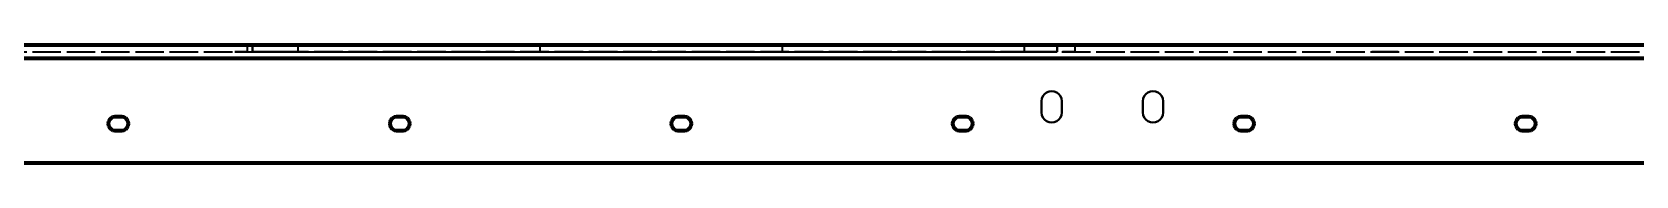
# Model space of a CAD drawing. Header units: millimetres. Extents: x 0 to 420, y 0 to 297.
# Drawn here: x 92.4 to 163.7, y 203.2 to 208.4 of the extents above; entities that cross this region are included whole.
import ezdxf

# ---------------------------------------------------------------- set-up
doc = ezdxf.new("R2010")
doc.units = ezdxf.units.MM
doc.linetypes.add('DASHED', pattern=[1.524, 1.27, -0.254])

msp = doc.modelspace()

# ---------------------------------------------------------------- linework, layer by layer
at = {"color": 1, "lineweight": 70}
for p, q in [((240, 208.45), (65, 208.45)), ((240, 207.85), (65, 207.85)), ((95.924, 205.193), (95.857, 205.126)), ((96.007, 205.235), (95.924, 205.193)), ((96.1, 205.25), (96.007, 205.235)), ((96.4, 205.25), (96.1, 205.25)), ((96.493, 205.235), (96.4, 205.25)), ((96.576, 205.193), (96.493, 205.235)), ((96.643, 205.126), (96.576, 205.193)), ((108.424, 205.193), (108.357, 205.126)), ((108.507, 205.235), (108.424, 205.193)), ((108.6, 205.25), (108.507, 205.235)), ((108.9, 205.25), (108.6, 205.25)), ((108.993, 205.235), (108.9, 205.25)), ((109.076, 205.193), (108.993, 205.235)), ((109.143, 205.126), (109.076, 205.193)), ((120.924, 205.193), (120.857, 205.126)), ((121.007, 205.235), (120.924, 205.193)), ((121.1, 205.25), (121.007, 205.235)), ((121.4, 205.25), (121.1, 205.25)), ((121.493, 205.235), (121.4, 205.25)), ((121.576, 205.193), (121.493, 205.235)), ((121.643, 205.126), (121.576, 205.193)), ((133.424, 205.193), (133.357, 205.126)), ((133.507, 205.235), (133.424, 205.193)), ((133.6, 205.25), (133.507, 205.235)), ((133.9, 205.25), (133.6, 205.25)), ((133.993, 205.235), (133.9, 205.25)), ((134.076, 205.193), (133.993, 205.235)), ((134.143, 205.126), (134.076, 205.193)), ((145.924, 205.193), (145.857, 205.126)), ((146.007, 205.235), (145.924, 205.193)), ((146.1, 205.25), (146.007, 205.235)), ((146.4, 205.25), (146.1, 205.25)), ((146.493, 205.235), (146.4, 205.25)), ((146.576, 205.193), (146.493, 205.235)), ((146.643, 205.126), (146.576, 205.193)), ((158.424, 205.193), (158.357, 205.126)), ((158.507, 205.235), (158.424, 205.193)), ((158.6, 205.25), (158.507, 205.235)), ((158.9, 205.25), (158.6, 205.25)), ((158.993, 205.235), (158.9, 205.25)), ((159.076, 205.193), (158.993, 205.235)), ((159.143, 205.126), (159.076, 205.193)), ((95.815, 205.043), (95.8, 204.95)), ((95.8, 204.95), (95.815, 204.857)), ((95.857, 205.126), (95.815, 205.043)), ((95.815, 204.857), (95.857, 204.774)), ((95.857, 204.774), (95.924, 204.707)), ((95.924, 204.707), (96.007, 204.665)), ((96.007, 204.665), (96.1, 204.65)), ((96.1, 204.65), (96.4, 204.65)), ((96.4, 204.65), (96.493, 204.665)), ((96.493, 204.665), (96.576, 204.707)), ((96.576, 204.707), (96.643, 204.774)), ((96.685, 205.043), (96.643, 205.126)), ((96.643, 204.774), (96.685, 204.857)), ((96.7, 204.95), (96.685, 205.043)), ((96.685, 204.857), (96.7, 204.95)), ((108.315, 205.043), (108.3, 204.95)), ((108.3, 204.95), (108.315, 204.857)), ((108.357, 205.126), (108.315, 205.043)), ((108.315, 204.857), (108.357, 204.774)), ((108.357, 204.774), (108.424, 204.707)), ((108.424, 204.707), (108.507, 204.665)), ((108.507, 204.665), (108.6, 204.65)), ((108.6, 204.65), (108.9, 204.65)), ((108.9, 204.65), (108.993, 204.665)), ((108.993, 204.665), (109.076, 204.707)), ((109.076, 204.707), (109.143, 204.774)), ((109.185, 205.043), (109.143, 205.126)), ((109.143, 204.774), (109.185, 204.857)), ((109.2, 204.95), (109.185, 205.043)), ((109.185, 204.857), (109.2, 204.95)), ((120.815, 205.043), (120.8, 204.95)), ((120.8, 204.95), (120.815, 204.857)), ((120.857, 205.126), (120.815, 205.043)), ((120.815, 204.857), (120.857, 204.774)), ((120.857, 204.774), (120.924, 204.707)), ((120.924, 204.707), (121.007, 204.665)), ((121.007, 204.665), (121.1, 204.65)), ((121.1, 204.65), (121.4, 204.65)), ((121.4, 204.65), (121.493, 204.665)), ((121.493, 204.665), (121.576, 204.707)), ((121.576, 204.707), (121.643, 204.774)), ((121.685, 205.043), (121.643, 205.126)), ((121.643, 204.774), (121.685, 204.857)), ((121.7, 204.95), (121.685, 205.043)), ((121.685, 204.857), (121.7, 204.95)), ((133.315, 205.043), (133.3, 204.95)), ((133.3, 204.95), (133.315, 204.857)), ((133.357, 205.126), (133.315, 205.043)), ((133.315, 204.857), (133.357, 204.774)), ((133.357, 204.774), (133.424, 204.707)), ((133.424, 204.707), (133.507, 204.665)), ((133.507, 204.665), (133.6, 204.65)), ((133.6, 204.65), (133.9, 204.65)), ((133.9, 204.65), (133.993, 204.665)), ((133.993, 204.665), (134.076, 204.707)), ((134.076, 204.707), (134.143, 204.774)), ((134.185, 205.043), (134.143, 205.126)), ((134.143, 204.774), (134.185, 204.857)), ((134.2, 204.95), (134.185, 205.043)), ((134.185, 204.857), (134.2, 204.95)), ((145.815, 205.043), (145.8, 204.95)), ((145.8, 204.95), (145.815, 204.857)), ((145.857, 205.126), (145.815, 205.043)), ((145.815, 204.857), (145.857, 204.774)), ((145.857, 204.774), (145.924, 204.707)), ((145.924, 204.707), (146.007, 204.665)), ((146.007, 204.665), (146.1, 204.65)), ((146.1, 204.65), (146.4, 204.65)), ((146.4, 204.65), (146.493, 204.665)), ((146.493, 204.665), (146.576, 204.707)), ((146.576, 204.707), (146.643, 204.774)), ((146.685, 205.043), (146.643, 205.126)), ((146.643, 204.774), (146.685, 204.857)), ((146.7, 204.95), (146.685, 205.043)), ((146.685, 204.857), (146.7, 204.95)), ((158.315, 205.043), (158.3, 204.95)), ((158.3, 204.95), (158.315, 204.857)), ((158.357, 205.126), (158.315, 205.043)), ((158.315, 204.857), (158.357, 204.774)), ((158.357, 204.774), (158.424, 204.707)), ((158.424, 204.707), (158.507, 204.665)), ((158.507, 204.665), (158.6, 204.65)), ((158.6, 204.65), (158.9, 204.65)), ((158.9, 204.65), (158.993, 204.665)), ((158.993, 204.665), (159.076, 204.707)), ((159.076, 204.707), (159.143, 204.774)), ((159.185, 205.043), (159.143, 205.126)), ((159.143, 204.774), (159.185, 204.857)), ((159.2, 204.95), (159.185, 205.043)), ((159.185, 204.857), (159.2, 204.95)), ((65, 203.2), (240, 203.2))]:
    msp.add_line(p, q, dxfattribs=at)
at = {"color": 5, "linetype": 'DASHED', "lineweight": 35}
for p, q in [((240, 208.45), (65, 208.45)), ((65, 208.15), (240, 208.15)), ((65, 208.15), (240, 208.15)), ((101.432, 208.45), (101.425, 208.45)), ((101.425, 208.45), (101.432, 208.45)), ((101.432, 208.45), (101.425, 208.45)), ((101.425, 208.45), (101.432, 208.45)), ((101.432, 208.15), (101.425, 208.15)), ((101.425, 208.15), (101.432, 208.15)), ((101.432, 208.15), (101.425, 208.15)), ((101.425, 208.15), (101.432, 208.15)), ((101.452, 208.45), (101.432, 208.45)), ((101.432, 208.45), (101.452, 208.45)), ((101.452, 208.45), (101.432, 208.45)), ((101.432, 208.45), (101.452, 208.45)), ((101.452, 208.15), (101.432, 208.15)), ((101.432, 208.15), (101.452, 208.15)), ((101.452, 208.15), (101.432, 208.15)), ((101.432, 208.15), (101.452, 208.15)), ((101.485, 208.45), (101.452, 208.45)), ((101.452, 208.45), (101.485, 208.45)), ((101.485, 208.45), (101.452, 208.45)), ((101.452, 208.45), (101.485, 208.45)), ((101.485, 208.15), (101.452, 208.15)), ((101.452, 208.15), (101.485, 208.15)), ((101.485, 208.15), (101.452, 208.15)), ((101.452, 208.15), (101.485, 208.15)), ((101.529, 208.45), (101.485, 208.45)), ((101.485, 208.45), (101.529, 208.45)), ((101.529, 208.45), (101.485, 208.45)), ((101.485, 208.45), (101.529, 208.45)), ((101.529, 208.15), (101.485, 208.15)), ((101.485, 208.15), (101.529, 208.15)), ((101.529, 208.15), (101.485, 208.15)), ((101.485, 208.15), (101.529, 208.15)), ((101.581, 208.45), (101.529, 208.45)), ((101.529, 208.45), (101.581, 208.45)), ((101.581, 208.45), (101.529, 208.45)), ((101.529, 208.45), (101.581, 208.45)), ((101.581, 208.15), (101.529, 208.15)), ((101.529, 208.15), (101.581, 208.15)), ((101.581, 208.15), (101.529, 208.15)), ((101.529, 208.15), (101.581, 208.15)), ((101.639, 208.45), (101.581, 208.45)), ((101.581, 208.45), (101.639, 208.45)), ((101.639, 208.45), (101.581, 208.45)), ((101.581, 208.45), (101.639, 208.45)), ((101.639, 208.15), (101.581, 208.15)), ((101.581, 208.15), (101.639, 208.15)), ((101.639, 208.15), (101.581, 208.15)), ((101.581, 208.15), (101.639, 208.15)), ((101.7, 208.45), (101.639, 208.45)), ((101.639, 208.45), (101.7, 208.45)), ((101.7, 208.45), (101.639, 208.45)), ((101.639, 208.45), (101.7, 208.45)), ((101.7, 208.15), (101.639, 208.15)), ((101.639, 208.15), (101.7, 208.15)), ((101.7, 208.15), (101.639, 208.15)), ((101.639, 208.15), (101.7, 208.15)), ((101.761, 208.45), (101.7, 208.45)), ((101.7, 208.45), (101.761, 208.45)), ((101.761, 208.45), (101.7, 208.45)), ((101.7, 208.45), (101.761, 208.45)), ((101.761, 208.15), (101.7, 208.15)), ((101.7, 208.15), (101.761, 208.15)), ((101.761, 208.15), (101.7, 208.15)), ((101.7, 208.15), (101.761, 208.15)), ((101.819, 208.45), (101.761, 208.45)), ((101.761, 208.45), (101.819, 208.45)), ((101.819, 208.45), (101.761, 208.45)), ((101.761, 208.45), (101.819, 208.45)), ((101.819, 208.15), (101.761, 208.15)), ((101.761, 208.15), (101.819, 208.15)), ((101.819, 208.15), (101.761, 208.15)), ((101.761, 208.15), (101.819, 208.15)), ((101.871, 208.45), (101.819, 208.45)), ((101.819, 208.45), (101.871, 208.45)), ((101.871, 208.45), (101.819, 208.45)), ((101.819, 208.45), (101.871, 208.45)), ((101.871, 208.15), (101.819, 208.15)), ((101.819, 208.15), (101.871, 208.15)), ((101.871, 208.15), (101.819, 208.15)), ((101.819, 208.15), (101.871, 208.15)), ((101.915, 208.45), (101.871, 208.45)), ((101.871, 208.45), (101.915, 208.45)), ((101.915, 208.45), (101.871, 208.45)), ((101.871, 208.45), (101.915, 208.45)), ((101.915, 208.15), (101.871, 208.15)), ((101.871, 208.15), (101.915, 208.15)), ((101.915, 208.15), (101.871, 208.15)), ((101.871, 208.15), (101.915, 208.15)), ((101.948, 208.45), (101.915, 208.45)), ((101.915, 208.45), (101.948, 208.45)), ((101.948, 208.45), (101.915, 208.45)), ((101.915, 208.45), (101.948, 208.45)), ((101.948, 208.15), (101.915, 208.15)), ((101.915, 208.15), (101.948, 208.15)), ((101.948, 208.15), (101.915, 208.15)), ((101.915, 208.15), (101.948, 208.15)), ((101.968, 208.45), (101.948, 208.45)), ((101.948, 208.45), (101.968, 208.45)), ((101.968, 208.45), (101.948, 208.45)), ((101.948, 208.45), (101.968, 208.45)), ((101.968, 208.15), (101.948, 208.15)), ((101.948, 208.15), (101.968, 208.15)), ((101.968, 208.15), (101.948, 208.15)), ((101.948, 208.15), (101.968, 208.15)), ((101.975, 208.45), (101.968, 208.45)), ((101.968, 208.45), (101.975, 208.45)), ((101.975, 208.45), (101.968, 208.45)), ((101.968, 208.45), (101.975, 208.45)), ((101.975, 208.15), (101.968, 208.15)), ((101.968, 208.15), (101.975, 208.15)), ((101.975, 208.15), (101.968, 208.15)), ((101.968, 208.15), (101.975, 208.15)), ((101.975, 208.45), (101.975, 208.15)), ((101.975, 208.45), (101.975, 208.15)), ((102.2, 208.15), (102.2, 208.45)), ((102.2, 208.45), (102.208, 208.45)), ((102.2, 208.45), (102.2, 208.15)), ((102.208, 208.45), (102.2, 208.45)), ((102.208, 208.15), (102.2, 208.15)), ((102.2, 208.15), (102.208, 208.15)), ((102.208, 208.45), (102.231, 208.45)), ((102.231, 208.45), (102.208, 208.45)), ((102.231, 208.15), (102.208, 208.15)), ((102.208, 208.15), (102.231, 208.15)), ((102.231, 208.45), (102.27, 208.45)), ((102.27, 208.45), (102.231, 208.45)), ((102.27, 208.15), (102.231, 208.15)), ((102.231, 208.15), (102.27, 208.15)), ((102.27, 208.45), (102.324, 208.45)), ((102.324, 208.45), (102.27, 208.45)), ((102.324, 208.15), (102.27, 208.15)), ((102.27, 208.15), (102.324, 208.15)), ((102.324, 208.45), (102.392, 208.45)), ((102.392, 208.45), (102.324, 208.45)), ((102.392, 208.15), (102.324, 208.15)), ((102.324, 208.15), (102.392, 208.15)), ((102.392, 208.45), (102.473, 208.45)), ((102.473, 208.45), (102.392, 208.45)), ((102.473, 208.15), (102.392, 208.15)), ((102.392, 208.15), (102.473, 208.15)), ((102.473, 208.45), (102.566, 208.45)), ((102.566, 208.45), (102.473, 208.45)), ((102.566, 208.15), (102.473, 208.15)), ((102.473, 208.15), (102.566, 208.15)), ((102.566, 208.45), (102.671, 208.45)), ((102.671, 208.45), (102.566, 208.45)), ((102.671, 208.15), (102.566, 208.15)), ((102.566, 208.15), (102.671, 208.15)), ((102.671, 208.45), (102.785, 208.45)), ((102.785, 208.45), (102.671, 208.45)), ((102.785, 208.15), (102.671, 208.15)), ((102.671, 208.15), (102.785, 208.15)), ((102.785, 208.45), (102.908, 208.45)), ((102.908, 208.45), (102.785, 208.45)), ((102.908, 208.15), (102.785, 208.15)), ((102.785, 208.15), (102.908, 208.15)), ((102.908, 208.45), (103.037, 208.45)), ((103.037, 208.45), (102.908, 208.45)), ((103.037, 208.15), (102.908, 208.15)), ((102.908, 208.15), (103.037, 208.15)), ((103.037, 208.45), (103.172, 208.45)), ((103.172, 208.45), (103.037, 208.45)), ((103.172, 208.15), (103.037, 208.15)), ((103.037, 208.15), (103.172, 208.15)), ((103.172, 208.45), (103.31, 208.45)), ((103.31, 208.45), (103.172, 208.45)), ((103.31, 208.15), (103.172, 208.15)), ((103.172, 208.15), (103.31, 208.15)), ((103.31, 208.45), (103.45, 208.45)), ((103.45, 208.45), (103.31, 208.45)), ((103.45, 208.15), (103.31, 208.15)), ((103.31, 208.15), (103.45, 208.15)), ((136.7, 208.45), (103.45, 208.45)), ((103.45, 208.45), (136.7, 208.45)), ((103.45, 208.15), (136.7, 208.15)), ((136.7, 208.15), (103.45, 208.15)), ((103.682, 208.45), (103.675, 208.45)), ((103.675, 208.45), (103.682, 208.45)), ((103.682, 208.45), (103.675, 208.45)), ((103.675, 208.45), (103.682, 208.45)), ((103.682, 208.15), (103.675, 208.15)), ((103.675, 208.15), (103.682, 208.15)), ((103.682, 208.15), (103.675, 208.15)), ((103.675, 208.15), (103.682, 208.15)), ((103.702, 208.45), (103.682, 208.45)), ((103.682, 208.45), (103.702, 208.45)), ((103.702, 208.45), (103.682, 208.45)), ((103.682, 208.45), (103.702, 208.45)), ((103.702, 208.15), (103.682, 208.15)), ((103.682, 208.15), (103.702, 208.15)), ((103.702, 208.15), (103.682, 208.15)), ((103.682, 208.15), (103.702, 208.15)), ((103.735, 208.45), (103.702, 208.45)), ((103.702, 208.45), (103.735, 208.45)), ((103.735, 208.45), (103.702, 208.45)), ((103.702, 208.45), (103.735, 208.45)), ((103.735, 208.15), (103.702, 208.15)), ((103.702, 208.15), (103.735, 208.15)), ((103.735, 208.15), (103.702, 208.15)), ((103.702, 208.15), (103.735, 208.15)), ((103.779, 208.45), (103.735, 208.45)), ((103.735, 208.45), (103.779, 208.45)), ((103.779, 208.45), (103.735, 208.45)), ((103.735, 208.45), (103.779, 208.45)), ((103.779, 208.15), (103.735, 208.15)), ((103.735, 208.15), (103.779, 208.15)), ((103.779, 208.15), (103.735, 208.15)), ((103.735, 208.15), (103.779, 208.15)), ((103.831, 208.45), (103.779, 208.45)), ((103.779, 208.45), (103.831, 208.45)), ((103.831, 208.45), (103.779, 208.45)), ((103.779, 208.45), (103.831, 208.45)), ((103.831, 208.15), (103.779, 208.15)), ((103.779, 208.15), (103.831, 208.15)), ((103.831, 208.15), (103.779, 208.15)), ((103.779, 208.15), (103.831, 208.15)), ((103.889, 208.45), (103.831, 208.45)), ((103.831, 208.45), (103.889, 208.45)), ((103.889, 208.45), (103.831, 208.45)), ((103.831, 208.45), (103.889, 208.45)), ((103.889, 208.15), (103.831, 208.15)), ((103.831, 208.15), (103.889, 208.15)), ((103.889, 208.15), (103.831, 208.15)), ((103.831, 208.15), (103.889, 208.15)), ((103.95, 208.45), (103.889, 208.45)), ((103.889, 208.45), (103.95, 208.45)), ((103.95, 208.45), (103.889, 208.45)), ((103.889, 208.45), (103.95, 208.45)), ((103.95, 208.15), (103.889, 208.15)), ((103.889, 208.15), (103.95, 208.15)), ((103.95, 208.15), (103.889, 208.15)), ((103.889, 208.15), (103.95, 208.15)), ((104.011, 208.45), (103.95, 208.45)), ((103.95, 208.45), (104.011, 208.45)), ((104.011, 208.45), (103.95, 208.45)), ((103.95, 208.45), (104.011, 208.45)), ((104.011, 208.15), (103.95, 208.15)), ((103.95, 208.15), (104.011, 208.15)), ((104.011, 208.15), (103.95, 208.15)), ((103.95, 208.15), (104.011, 208.15)), ((104.069, 208.45), (104.011, 208.45)), ((104.011, 208.45), (104.069, 208.45)), ((104.069, 208.45), (104.011, 208.45)), ((104.011, 208.45), (104.069, 208.45)), ((104.069, 208.15), (104.011, 208.15)), ((104.011, 208.15), (104.069, 208.15)), ((104.069, 208.15), (104.011, 208.15)), ((104.011, 208.15), (104.069, 208.15)), ((104.121, 208.45), (104.069, 208.45)), ((104.069, 208.45), (104.121, 208.45)), ((104.121, 208.45), (104.069, 208.45)), ((104.069, 208.45), (104.121, 208.45)), ((104.121, 208.15), (104.069, 208.15)), ((104.069, 208.15), (104.121, 208.15)), ((104.121, 208.15), (104.069, 208.15)), ((104.069, 208.15), (104.121, 208.15)), ((104.165, 208.45), (104.121, 208.45)), ((104.121, 208.45), (104.165, 208.45)), ((104.165, 208.45), (104.121, 208.45)), ((104.121, 208.45), (104.165, 208.45)), ((104.165, 208.15), (104.121, 208.15)), ((104.121, 208.15), (104.165, 208.15)), ((104.165, 208.15), (104.121, 208.15)), ((104.121, 208.15), (104.165, 208.15)), ((104.198, 208.45), (104.165, 208.45)), ((104.165, 208.45), (104.198, 208.45)), ((104.198, 208.45), (104.165, 208.45)), ((104.165, 208.45), (104.198, 208.45)), ((104.198, 208.15), (104.165, 208.15)), ((104.165, 208.15), (104.198, 208.15)), ((104.198, 208.15), (104.165, 208.15)), ((104.165, 208.15), (104.198, 208.15)), ((104.218, 208.45), (104.198, 208.45)), ((104.198, 208.45), (104.218, 208.45)), ((104.218, 208.45), (104.198, 208.45)), ((104.198, 208.45), (104.218, 208.45)), ((104.218, 208.15), (104.198, 208.15)), ((104.198, 208.15), (104.218, 208.15)), ((104.218, 208.15), (104.198, 208.15)), ((104.198, 208.15), (104.218, 208.15)), ((104.225, 208.45), (104.218, 208.45)), ((104.218, 208.45), (104.225, 208.45)), ((104.225, 208.45), (104.218, 208.45)), ((104.218, 208.45), (104.225, 208.45)), ((104.225, 208.15), (104.218, 208.15)), ((104.218, 208.15), (104.225, 208.15)), ((104.225, 208.15), (104.218, 208.15)), ((104.218, 208.15), (104.225, 208.15)), ((104.225, 208.45), (104.225, 208.15)), ((104.225, 208.45), (104.225, 208.15)), ((114.432, 208.45), (114.425, 208.45)), ((114.425, 208.45), (114.432, 208.45)), ((114.432, 208.45), (114.425, 208.45)), ((114.425, 208.45), (114.432, 208.45)), ((114.432, 208.15), (114.425, 208.15)), ((114.425, 208.15), (114.432, 208.15)), ((114.432, 208.15), (114.425, 208.15)), ((114.425, 208.15), (114.432, 208.15)), ((114.452, 208.45), (114.432, 208.45)), ((114.432, 208.45), (114.452, 208.45)), ((114.452, 208.45), (114.432, 208.45)), ((114.432, 208.45), (114.452, 208.45)), ((114.452, 208.15), (114.432, 208.15)), ((114.432, 208.15), (114.452, 208.15)), ((114.452, 208.15), (114.432, 208.15)), ((114.432, 208.15), (114.452, 208.15)), ((114.485, 208.45), (114.452, 208.45)), ((114.452, 208.45), (114.485, 208.45)), ((114.485, 208.45), (114.452, 208.45)), ((114.452, 208.45), (114.485, 208.45)), ((114.485, 208.15), (114.452, 208.15)), ((114.452, 208.15), (114.485, 208.15)), ((114.485, 208.15), (114.452, 208.15)), ((114.452, 208.15), (114.485, 208.15)), ((114.529, 208.45), (114.485, 208.45)), ((114.485, 208.45), (114.529, 208.45)), ((114.529, 208.45), (114.485, 208.45)), ((114.485, 208.45), (114.529, 208.45)), ((114.529, 208.15), (114.485, 208.15)), ((114.485, 208.15), (114.529, 208.15)), ((114.529, 208.15), (114.485, 208.15)), ((114.485, 208.15), (114.529, 208.15)), ((114.581, 208.45), (114.529, 208.45)), ((114.529, 208.45), (114.581, 208.45)), ((114.581, 208.45), (114.529, 208.45)), ((114.529, 208.45), (114.581, 208.45)), ((114.581, 208.15), (114.529, 208.15)), ((114.529, 208.15), (114.581, 208.15)), ((114.581, 208.15), (114.529, 208.15)), ((114.529, 208.15), (114.581, 208.15)), ((114.639, 208.45), (114.581, 208.45)), ((114.581, 208.45), (114.639, 208.45)), ((114.639, 208.45), (114.581, 208.45)), ((114.581, 208.45), (114.639, 208.45)), ((114.639, 208.15), (114.581, 208.15)), ((114.581, 208.15), (114.639, 208.15)), ((114.639, 208.15), (114.581, 208.15)), ((114.581, 208.15), (114.639, 208.15)), ((114.7, 208.45), (114.639, 208.45)), ((114.639, 208.45), (114.7, 208.45)), ((114.7, 208.45), (114.639, 208.45)), ((114.639, 208.45), (114.7, 208.45)), ((114.7, 208.15), (114.639, 208.15)), ((114.639, 208.15), (114.7, 208.15)), ((114.7, 208.15), (114.639, 208.15)), ((114.639, 208.15), (114.7, 208.15)), ((114.761, 208.45), (114.7, 208.45)), ((114.7, 208.45), (114.761, 208.45)), ((114.761, 208.45), (114.7, 208.45)), ((114.7, 208.45), (114.761, 208.45)), ((114.761, 208.15), (114.7, 208.15)), ((114.7, 208.15), (114.761, 208.15)), ((114.761, 208.15), (114.7, 208.15)), ((114.7, 208.15), (114.761, 208.15)), ((114.819, 208.45), (114.761, 208.45)), ((114.761, 208.45), (114.819, 208.45)), ((114.819, 208.45), (114.761, 208.45)), ((114.761, 208.45), (114.819, 208.45)), ((114.819, 208.15), (114.761, 208.15)), ((114.761, 208.15), (114.819, 208.15)), ((114.819, 208.15), (114.761, 208.15)), ((114.761, 208.15), (114.819, 208.15)), ((114.871, 208.45), (114.819, 208.45)), ((114.819, 208.45), (114.871, 208.45)), ((114.871, 208.45), (114.819, 208.45)), ((114.819, 208.45), (114.871, 208.45)), ((114.871, 208.15), (114.819, 208.15)), ((114.819, 208.15), (114.871, 208.15)), ((114.871, 208.15), (114.819, 208.15)), ((114.819, 208.15), (114.871, 208.15)), ((114.915, 208.45), (114.871, 208.45)), ((114.871, 208.45), (114.915, 208.45)), ((114.915, 208.45), (114.871, 208.45)), ((114.871, 208.45), (114.915, 208.45)), ((114.915, 208.15), (114.871, 208.15)), ((114.871, 208.15), (114.915, 208.15)), ((114.915, 208.15), (114.871, 208.15)), ((114.871, 208.15), (114.915, 208.15)), ((114.948, 208.45), (114.915, 208.45)), ((114.915, 208.45), (114.948, 208.45)), ((114.948, 208.45), (114.915, 208.45)), ((114.915, 208.45), (114.948, 208.45)), ((114.948, 208.15), (114.915, 208.15)), ((114.915, 208.15), (114.948, 208.15)), ((114.948, 208.15), (114.915, 208.15)), ((114.915, 208.15), (114.948, 208.15)), ((114.968, 208.45), (114.948, 208.45)), ((114.948, 208.45), (114.968, 208.45)), ((114.968, 208.45), (114.948, 208.45)), ((114.948, 208.45), (114.968, 208.45)), ((114.968, 208.15), (114.948, 208.15)), ((114.948, 208.15), (114.968, 208.15)), ((114.968, 208.15), (114.948, 208.15)), ((114.948, 208.15), (114.968, 208.15)), ((114.975, 208.45), (114.968, 208.45)), ((114.968, 208.45), (114.975, 208.45)), ((114.975, 208.45), (114.968, 208.45)), ((114.968, 208.45), (114.975, 208.45)), ((114.975, 208.15), (114.968, 208.15)), ((114.968, 208.15), (114.975, 208.15)), ((114.975, 208.15), (114.968, 208.15)), ((114.968, 208.15), (114.975, 208.15)), ((114.975, 208.45), (114.975, 208.15)), ((114.975, 208.45), (114.975, 208.15)), ((125.182, 208.45), (125.175, 208.45)), ((125.175, 208.45), (125.182, 208.45)), ((125.182, 208.45), (125.175, 208.45)), ((125.175, 208.45), (125.182, 208.45)), ((125.182, 208.15), (125.175, 208.15)), ((125.175, 208.15), (125.182, 208.15)), ((125.182, 208.15), (125.175, 208.15)), ((125.175, 208.15), (125.182, 208.15)), ((125.202, 208.45), (125.182, 208.45)), ((125.182, 208.45), (125.202, 208.45)), ((125.202, 208.45), (125.182, 208.45)), ((125.182, 208.45), (125.202, 208.45)), ((125.202, 208.15), (125.182, 208.15)), ((125.182, 208.15), (125.202, 208.15)), ((125.202, 208.15), (125.182, 208.15)), ((125.182, 208.15), (125.202, 208.15)), ((125.235, 208.45), (125.202, 208.45)), ((125.202, 208.45), (125.235, 208.45)), ((125.235, 208.45), (125.202, 208.45)), ((125.202, 208.45), (125.235, 208.45)), ((125.235, 208.15), (125.202, 208.15)), ((125.202, 208.15), (125.235, 208.15)), ((125.235, 208.15), (125.202, 208.15)), ((125.202, 208.15), (125.235, 208.15)), ((125.279, 208.45), (125.235, 208.45)), ((125.235, 208.45), (125.279, 208.45)), ((125.279, 208.45), (125.235, 208.45)), ((125.235, 208.45), (125.279, 208.45)), ((125.279, 208.15), (125.235, 208.15)), ((125.235, 208.15), (125.279, 208.15)), ((125.279, 208.15), (125.235, 208.15)), ((125.235, 208.15), (125.279, 208.15)), ((125.331, 208.45), (125.279, 208.45)), ((125.279, 208.45), (125.331, 208.45)), ((125.331, 208.45), (125.279, 208.45)), ((125.279, 208.45), (125.331, 208.45)), ((125.331, 208.15), (125.279, 208.15)), ((125.279, 208.15), (125.331, 208.15)), ((125.331, 208.15), (125.279, 208.15)), ((125.279, 208.15), (125.331, 208.15)), ((125.389, 208.45), (125.331, 208.45)), ((125.331, 208.45), (125.389, 208.45)), ((125.389, 208.45), (125.331, 208.45)), ((125.331, 208.45), (125.389, 208.45)), ((125.389, 208.15), (125.331, 208.15)), ((125.331, 208.15), (125.389, 208.15)), ((125.389, 208.15), (125.331, 208.15)), ((125.331, 208.15), (125.389, 208.15)), ((125.45, 208.45), (125.389, 208.45)), ((125.389, 208.45), (125.45, 208.45)), ((125.45, 208.45), (125.389, 208.45)), ((125.389, 208.45), (125.45, 208.45)), ((125.45, 208.15), (125.389, 208.15)), ((125.389, 208.15), (125.45, 208.15)), ((125.45, 208.15), (125.389, 208.15)), ((125.389, 208.15), (125.45, 208.15)), ((125.511, 208.45), (125.45, 208.45)), ((125.45, 208.45), (125.511, 208.45)), ((125.511, 208.45), (125.45, 208.45)), ((125.45, 208.45), (125.511, 208.45)), ((125.511, 208.15), (125.45, 208.15)), ((125.45, 208.15), (125.511, 208.15)), ((125.511, 208.15), (125.45, 208.15)), ((125.45, 208.15), (125.511, 208.15)), ((125.569, 208.45), (125.511, 208.45)), ((125.511, 208.45), (125.569, 208.45)), ((125.569, 208.45), (125.511, 208.45)), ((125.511, 208.45), (125.569, 208.45)), ((125.569, 208.15), (125.511, 208.15)), ((125.511, 208.15), (125.569, 208.15)), ((125.569, 208.15), (125.511, 208.15)), ((125.511, 208.15), (125.569, 208.15)), ((125.621, 208.45), (125.569, 208.45)), ((125.569, 208.45), (125.621, 208.45)), ((125.621, 208.45), (125.569, 208.45)), ((125.569, 208.45), (125.621, 208.45)), ((125.621, 208.15), (125.569, 208.15)), ((125.569, 208.15), (125.621, 208.15)), ((125.621, 208.15), (125.569, 208.15)), ((125.569, 208.15), (125.621, 208.15)), ((125.665, 208.45), (125.621, 208.45)), ((125.621, 208.45), (125.665, 208.45)), ((125.665, 208.45), (125.621, 208.45)), ((125.621, 208.45), (125.665, 208.45)), ((125.665, 208.15), (125.621, 208.15)), ((125.621, 208.15), (125.665, 208.15)), ((125.665, 208.15), (125.621, 208.15)), ((125.621, 208.15), (125.665, 208.15)), ((125.698, 208.45), (125.665, 208.45)), ((125.665, 208.45), (125.698, 208.45)), ((125.698, 208.45), (125.665, 208.45)), ((125.665, 208.45), (125.698, 208.45)), ((125.698, 208.15), (125.665, 208.15)), ((125.665, 208.15), (125.698, 208.15)), ((125.698, 208.15), (125.665, 208.15)), ((125.665, 208.15), (125.698, 208.15)), ((125.718, 208.45), (125.698, 208.45)), ((125.698, 208.45), (125.718, 208.45)), ((125.718, 208.45), (125.698, 208.45)), ((125.698, 208.45), (125.718, 208.45)), ((125.718, 208.15), (125.698, 208.15)), ((125.698, 208.15), (125.718, 208.15)), ((125.718, 208.15), (125.698, 208.15)), ((125.698, 208.15), (125.718, 208.15)), ((125.725, 208.45), (125.718, 208.45)), ((125.718, 208.45), (125.725, 208.45)), ((125.725, 208.45), (125.718, 208.45)), ((125.718, 208.45), (125.725, 208.45)), ((125.725, 208.15), (125.718, 208.15)), ((125.718, 208.15), (125.725, 208.15)), ((125.725, 208.15), (125.718, 208.15)), ((125.718, 208.15), (125.725, 208.15)), ((125.725, 208.45), (125.725, 208.15)), ((125.725, 208.45), (125.725, 208.15)), ((135.932, 208.45), (135.925, 208.45)), ((135.925, 208.45), (135.932, 208.45)), ((135.932, 208.45), (135.925, 208.45)), ((135.925, 208.45), (135.932, 208.45)), ((135.932, 208.15), (135.925, 208.15)), ((135.925, 208.15), (135.932, 208.15)), ((135.932, 208.15), (135.925, 208.15)), ((135.925, 208.15), (135.932, 208.15)), ((135.952, 208.45), (135.932, 208.45)), ((135.932, 208.45), (135.952, 208.45)), ((135.952, 208.45), (135.932, 208.45)), ((135.932, 208.45), (135.952, 208.45)), ((135.952, 208.15), (135.932, 208.15)), ((135.932, 208.15), (135.952, 208.15)), ((135.952, 208.15), (135.932, 208.15)), ((135.932, 208.15), (135.952, 208.15)), ((135.985, 208.45), (135.952, 208.45)), ((135.952, 208.45), (135.985, 208.45)), ((135.985, 208.45), (135.952, 208.45)), ((135.952, 208.45), (135.985, 208.45)), ((135.985, 208.15), (135.952, 208.15)), ((135.952, 208.15), (135.985, 208.15)), ((135.985, 208.15), (135.952, 208.15)), ((135.952, 208.15), (135.985, 208.15)), ((136.029, 208.45), (135.985, 208.45)), ((135.985, 208.45), (136.029, 208.45)), ((136.029, 208.45), (135.985, 208.45)), ((135.985, 208.45), (136.029, 208.45)), ((136.029, 208.15), (135.985, 208.15)), ((135.985, 208.15), (136.029, 208.15)), ((136.029, 208.15), (135.985, 208.15)), ((135.985, 208.15), (136.029, 208.15)), ((136.081, 208.45), (136.029, 208.45)), ((136.029, 208.45), (136.081, 208.45)), ((136.081, 208.45), (136.029, 208.45)), ((136.029, 208.45), (136.081, 208.45)), ((136.081, 208.15), (136.029, 208.15)), ((136.029, 208.15), (136.081, 208.15)), ((136.081, 208.15), (136.029, 208.15)), ((136.029, 208.15), (136.081, 208.15)), ((136.139, 208.45), (136.081, 208.45)), ((136.081, 208.45), (136.139, 208.45)), ((136.139, 208.45), (136.081, 208.45)), ((136.081, 208.45), (136.139, 208.45)), ((136.139, 208.15), (136.081, 208.15)), ((136.081, 208.15), (136.139, 208.15)), ((136.139, 208.15), (136.081, 208.15)), ((136.081, 208.15), (136.139, 208.15)), ((136.2, 208.45), (136.139, 208.45)), ((136.139, 208.45), (136.2, 208.45)), ((136.2, 208.45), (136.139, 208.45)), ((136.139, 208.45), (136.2, 208.45)), ((136.2, 208.15), (136.139, 208.15)), ((136.139, 208.15), (136.2, 208.15)), ((136.2, 208.15), (136.139, 208.15)), ((136.139, 208.15), (136.2, 208.15)), ((136.261, 208.45), (136.2, 208.45)), ((136.2, 208.45), (136.261, 208.45)), ((136.261, 208.45), (136.2, 208.45)), ((136.2, 208.45), (136.261, 208.45)), ((136.261, 208.15), (136.2, 208.15)), ((136.2, 208.15), (136.261, 208.15)), ((136.261, 208.15), (136.2, 208.15)), ((136.2, 208.15), (136.261, 208.15)), ((136.319, 208.45), (136.261, 208.45)), ((136.261, 208.45), (136.319, 208.45)), ((136.319, 208.45), (136.261, 208.45)), ((136.261, 208.45), (136.319, 208.45)), ((136.319, 208.15), (136.261, 208.15)), ((136.261, 208.15), (136.319, 208.15)), ((136.319, 208.15), (136.261, 208.15)), ((136.261, 208.15), (136.319, 208.15)), ((136.371, 208.45), (136.319, 208.45)), ((136.319, 208.45), (136.371, 208.45)), ((136.371, 208.45), (136.319, 208.45)), ((136.319, 208.45), (136.371, 208.45)), ((136.371, 208.15), (136.319, 208.15)), ((136.319, 208.15), (136.371, 208.15)), ((136.371, 208.15), (136.319, 208.15)), ((136.319, 208.15), (136.371, 208.15)), ((136.415, 208.45), (136.371, 208.45)), ((136.371, 208.45), (136.415, 208.45)), ((136.415, 208.45), (136.371, 208.45)), ((136.371, 208.45), (136.415, 208.45)), ((136.415, 208.15), (136.371, 208.15)), ((136.371, 208.15), (136.415, 208.15)), ((136.415, 208.15), (136.371, 208.15)), ((136.371, 208.15), (136.415, 208.15)), ((136.448, 208.45), (136.415, 208.45)), ((136.415, 208.45), (136.448, 208.45)), ((136.448, 208.45), (136.415, 208.45)), ((136.415, 208.45), (136.448, 208.45)), ((136.448, 208.15), (136.415, 208.15)), ((136.415, 208.15), (136.448, 208.15)), ((136.448, 208.15), (136.415, 208.15)), ((136.415, 208.15), (136.448, 208.15)), ((136.468, 208.45), (136.448, 208.45)), ((136.448, 208.45), (136.468, 208.45)), ((136.468, 208.45), (136.448, 208.45)), ((136.448, 208.45), (136.468, 208.45)), ((136.468, 208.15), (136.448, 208.15)), ((136.448, 208.15), (136.468, 208.15)), ((136.468, 208.15), (136.448, 208.15)), ((136.448, 208.15), (136.468, 208.15)), ((136.475, 208.45), (136.468, 208.45)), ((136.468, 208.45), (136.475, 208.45)), ((136.475, 208.45), (136.468, 208.45)), ((136.468, 208.45), (136.475, 208.45)), ((136.475, 208.15), (136.468, 208.15)), ((136.468, 208.15), (136.475, 208.15)), ((136.475, 208.15), (136.468, 208.15)), ((136.468, 208.15), (136.475, 208.15)), ((136.475, 208.45), (136.475, 208.15)), ((136.475, 208.45), (136.475, 208.15)), ((136.84, 208.45), (136.7, 208.45)), ((136.7, 208.45), (136.84, 208.45)), ((136.7, 208.15), (136.84, 208.15)), ((136.84, 208.15), (136.7, 208.15)), ((136.978, 208.45), (136.84, 208.45)), ((136.84, 208.45), (136.978, 208.45)), ((136.84, 208.15), (136.978, 208.15)), ((136.978, 208.15), (136.84, 208.15)), ((137.113, 208.45), (136.978, 208.45)), ((136.978, 208.45), (137.113, 208.45)), ((136.978, 208.15), (137.113, 208.15)), ((137.113, 208.15), (136.978, 208.15)), ((137.242, 208.45), (137.113, 208.45)), ((137.113, 208.45), (137.242, 208.45)), ((137.113, 208.15), (137.242, 208.15)), ((137.242, 208.15), (137.113, 208.15)), ((137.365, 208.45), (137.242, 208.45)), ((137.242, 208.45), (137.365, 208.45)), ((137.242, 208.15), (137.365, 208.15)), ((137.365, 208.15), (137.242, 208.15)), ((137.479, 208.45), (137.365, 208.45)), ((137.365, 208.45), (137.479, 208.45)), ((137.365, 208.15), (137.479, 208.15)), ((137.479, 208.15), (137.365, 208.15)), ((137.584, 208.45), (137.479, 208.45)), ((137.479, 208.45), (137.584, 208.45)), ((137.479, 208.15), (137.584, 208.15)), ((137.584, 208.15), (137.479, 208.15)), ((137.677, 208.45), (137.584, 208.45)), ((137.584, 208.45), (137.677, 208.45)), ((137.584, 208.15), (137.677, 208.15)), ((137.677, 208.15), (137.584, 208.15)), ((137.758, 208.45), (137.677, 208.45)), ((137.677, 208.45), (137.758, 208.45)), ((137.677, 208.15), (137.758, 208.15)), ((137.758, 208.15), (137.677, 208.15)), ((137.826, 208.45), (137.758, 208.45)), ((137.758, 208.45), (137.826, 208.45)), ((137.758, 208.15), (137.826, 208.15)), ((137.826, 208.15), (137.758, 208.15)), ((137.88, 208.45), (137.826, 208.45)), ((137.826, 208.45), (137.88, 208.45)), ((137.826, 208.15), (137.88, 208.15)), ((137.88, 208.15), (137.826, 208.15)), ((137.919, 208.45), (137.88, 208.45)), ((137.88, 208.45), (137.919, 208.45)), ((137.88, 208.15), (137.919, 208.15)), ((137.919, 208.15), (137.88, 208.15)), ((137.942, 208.45), (137.919, 208.45)), ((137.919, 208.45), (137.942, 208.45)), ((137.919, 208.15), (137.942, 208.15)), ((137.942, 208.15), (137.919, 208.15)), ((137.95, 208.45), (137.942, 208.45)), ((137.942, 208.45), (137.95, 208.45)), ((137.942, 208.15), (137.95, 208.15)), ((137.95, 208.15), (137.942, 208.15)), ((137.95, 208.15), (137.95, 208.45)), ((137.95, 208.45), (137.95, 208.15)), ((138.182, 208.45), (138.175, 208.45)), ((138.175, 208.45), (138.182, 208.45)), ((138.182, 208.45), (138.175, 208.45)), ((138.175, 208.45), (138.182, 208.45)), ((138.182, 208.15), (138.175, 208.15)), ((138.175, 208.15), (138.182, 208.15)), ((138.182, 208.15), (138.175, 208.15)), ((138.175, 208.15), (138.182, 208.15)), ((138.202, 208.45), (138.182, 208.45)), ((138.182, 208.45), (138.202, 208.45)), ((138.202, 208.45), (138.182, 208.45)), ((138.182, 208.45), (138.202, 208.45)), ((138.202, 208.15), (138.182, 208.15)), ((138.182, 208.15), (138.202, 208.15)), ((138.202, 208.15), (138.182, 208.15)), ((138.182, 208.15), (138.202, 208.15)), ((138.235, 208.45), (138.202, 208.45)), ((138.202, 208.45), (138.235, 208.45)), ((138.235, 208.45), (138.202, 208.45)), ((138.202, 208.45), (138.235, 208.45)), ((138.235, 208.15), (138.202, 208.15)), ((138.202, 208.15), (138.235, 208.15)), ((138.235, 208.15), (138.202, 208.15)), ((138.202, 208.15), (138.235, 208.15)), ((138.279, 208.45), (138.235, 208.45)), ((138.235, 208.45), (138.279, 208.45)), ((138.279, 208.45), (138.235, 208.45)), ((138.235, 208.45), (138.279, 208.45)), ((138.279, 208.15), (138.235, 208.15)), ((138.235, 208.15), (138.279, 208.15)), ((138.279, 208.15), (138.235, 208.15)), ((138.235, 208.15), (138.279, 208.15)), ((138.331, 208.45), (138.279, 208.45)), ((138.279, 208.45), (138.331, 208.45)), ((138.331, 208.45), (138.279, 208.45)), ((138.279, 208.45), (138.331, 208.45)), ((138.331, 208.15), (138.279, 208.15)), ((138.279, 208.15), (138.331, 208.15)), ((138.331, 208.15), (138.279, 208.15)), ((138.279, 208.15), (138.331, 208.15)), ((138.389, 208.45), (138.331, 208.45)), ((138.331, 208.45), (138.389, 208.45)), ((138.389, 208.45), (138.331, 208.45)), ((138.331, 208.45), (138.389, 208.45)), ((138.389, 208.15), (138.331, 208.15)), ((138.331, 208.15), (138.389, 208.15)), ((138.389, 208.15), (138.331, 208.15)), ((138.331, 208.15), (138.389, 208.15)), ((138.45, 208.45), (138.389, 208.45)), ((138.389, 208.45), (138.45, 208.45)), ((138.45, 208.45), (138.389, 208.45)), ((138.389, 208.45), (138.45, 208.45)), ((138.45, 208.15), (138.389, 208.15)), ((138.389, 208.15), (138.45, 208.15)), ((138.45, 208.15), (138.389, 208.15)), ((138.389, 208.15), (138.45, 208.15)), ((138.511, 208.45), (138.45, 208.45)), ((138.45, 208.45), (138.511, 208.45)), ((138.511, 208.45), (138.45, 208.45)), ((138.45, 208.45), (138.511, 208.45)), ((138.511, 208.15), (138.45, 208.15)), ((138.45, 208.15), (138.511, 208.15)), ((138.511, 208.15), (138.45, 208.15)), ((138.45, 208.15), (138.511, 208.15)), ((138.569, 208.45), (138.511, 208.45)), ((138.511, 208.45), (138.569, 208.45)), ((138.569, 208.45), (138.511, 208.45)), ((138.511, 208.45), (138.569, 208.45)), ((138.569, 208.15), (138.511, 208.15)), ((138.511, 208.15), (138.569, 208.15)), ((138.569, 208.15), (138.511, 208.15)), ((138.511, 208.15), (138.569, 208.15)), ((138.621, 208.45), (138.569, 208.45)), ((138.569, 208.45), (138.621, 208.45)), ((138.621, 208.45), (138.569, 208.45)), ((138.569, 208.45), (138.621, 208.45)), ((138.621, 208.15), (138.569, 208.15)), ((138.569, 208.15), (138.621, 208.15)), ((138.621, 208.15), (138.569, 208.15)), ((138.569, 208.15), (138.621, 208.15)), ((138.665, 208.45), (138.621, 208.45)), ((138.621, 208.45), (138.665, 208.45)), ((138.665, 208.45), (138.621, 208.45)), ((138.621, 208.45), (138.665, 208.45)), ((138.665, 208.15), (138.621, 208.15)), ((138.621, 208.15), (138.665, 208.15)), ((138.665, 208.15), (138.621, 208.15)), ((138.621, 208.15), (138.665, 208.15)), ((138.698, 208.45), (138.665, 208.45)), ((138.665, 208.45), (138.698, 208.45)), ((138.698, 208.45), (138.665, 208.45)), ((138.665, 208.45), (138.698, 208.45)), ((138.698, 208.15), (138.665, 208.15)), ((138.665, 208.15), (138.698, 208.15)), ((138.698, 208.15), (138.665, 208.15)), ((138.665, 208.15), (138.698, 208.15)), ((138.718, 208.45), (138.698, 208.45)), ((138.698, 208.45), (138.718, 208.45)), ((138.718, 208.45), (138.698, 208.45)), ((138.698, 208.45), (138.718, 208.45)), ((138.718, 208.15), (138.698, 208.15)), ((138.698, 208.15), (138.718, 208.15)), ((138.718, 208.15), (138.698, 208.15)), ((138.698, 208.15), (138.718, 208.15)), ((138.725, 208.45), (138.718, 208.45)), ((138.718, 208.45), (138.725, 208.45)), ((138.725, 208.45), (138.718, 208.45)), ((138.718, 208.45), (138.725, 208.45)), ((138.725, 208.15), (138.718, 208.15)), ((138.718, 208.15), (138.725, 208.15)), ((138.725, 208.15), (138.718, 208.15)), ((138.718, 208.15), (138.725, 208.15)), ((138.725, 208.45), (138.725, 208.15)), ((138.725, 208.45), (138.725, 208.15)), ((151.917, 208.45), (151.915, 208.45)), ((151.915, 208.45), (151.917, 208.45)), ((151.917, 208.15), (151.915, 208.15)), ((151.915, 208.15), (151.917, 208.15)), ((151.923, 208.45), (151.917, 208.45)), ((151.917, 208.45), (151.923, 208.45)), ((151.923, 208.15), (151.917, 208.15)), ((151.917, 208.15), (151.923, 208.15)), ((151.934, 208.45), (151.923, 208.45)), ((151.923, 208.45), (151.934, 208.45)), ((151.934, 208.15), (151.923, 208.15)), ((151.923, 208.15), (151.934, 208.15)), ((151.948, 208.45), (151.934, 208.45)), ((151.934, 208.45), (151.948, 208.45)), ((151.948, 208.15), (151.934, 208.15)), ((151.934, 208.15), (151.948, 208.15)), ((151.966, 208.45), (151.948, 208.45)), ((151.948, 208.45), (151.966, 208.45)), ((151.966, 208.15), (151.948, 208.15)), ((151.948, 208.15), (151.966, 208.15)), ((151.988, 208.45), (151.966, 208.45)), ((151.966, 208.45), (151.988, 208.45)), ((151.988, 208.15), (151.966, 208.15)), ((151.966, 208.15), (151.988, 208.15)), ((152.013, 208.45), (151.988, 208.45)), ((151.988, 208.45), (152.013, 208.45)), ((152.013, 208.15), (151.988, 208.15)), ((151.988, 208.15), (152.013, 208.15)), ((152.041, 208.45), (152.013, 208.45)), ((152.013, 208.45), (152.041, 208.45)), ((152.041, 208.15), (152.013, 208.15)), ((152.013, 208.15), (152.041, 208.15)), ((152.072, 208.45), (152.041, 208.45)), ((152.041, 208.45), (152.072, 208.45)), ((152.072, 208.15), (152.041, 208.15)), ((152.041, 208.15), (152.072, 208.15)), ((152.105, 208.45), (152.072, 208.45)), ((152.072, 208.45), (152.105, 208.45)), ((152.105, 208.15), (152.072, 208.15)), ((152.072, 208.15), (152.105, 208.15)), ((152.139, 208.45), (152.105, 208.45)), ((152.105, 208.45), (152.139, 208.45)), ((152.139, 208.15), (152.105, 208.15)), ((152.105, 208.15), (152.139, 208.15)), ((152.175, 208.45), (152.139, 208.45)), ((152.139, 208.45), (152.175, 208.45)), ((152.175, 208.15), (152.139, 208.15)), ((152.139, 208.15), (152.175, 208.15)), ((152.212, 208.45), (152.175, 208.45)), ((152.175, 208.45), (152.212, 208.45)), ((152.212, 208.15), (152.175, 208.15)), ((152.175, 208.15), (152.212, 208.15)), ((152.25, 208.45), (152.212, 208.45)), ((152.212, 208.45), (152.25, 208.45)), ((152.25, 208.15), (152.212, 208.15)), ((152.212, 208.15), (152.25, 208.15)), ((152.75, 208.45), (152.25, 208.45)), ((152.25, 208.45), (152.75, 208.45)), ((152.25, 208.15), (152.75, 208.15)), ((152.75, 208.15), (152.25, 208.15)), ((152.75, 208.45), (152.788, 208.45)), ((152.788, 208.45), (152.75, 208.45)), ((152.75, 208.15), (152.788, 208.15)), ((152.788, 208.15), (152.75, 208.15)), ((152.788, 208.45), (152.825, 208.45)), ((152.825, 208.45), (152.788, 208.45)), ((152.788, 208.15), (152.825, 208.15)), ((152.825, 208.15), (152.788, 208.15)), ((152.825, 208.45), (152.861, 208.45)), ((152.861, 208.45), (152.825, 208.45)), ((152.825, 208.15), (152.861, 208.15)), ((152.861, 208.15), (152.825, 208.15)), ((152.861, 208.45), (152.895, 208.45)), ((152.895, 208.45), (152.861, 208.45)), ((152.861, 208.15), (152.895, 208.15)), ((152.895, 208.15), (152.861, 208.15)), ((152.895, 208.45), (152.928, 208.45)), ((152.928, 208.45), (152.895, 208.45)), ((152.895, 208.15), (152.928, 208.15)), ((152.928, 208.15), (152.895, 208.15)), ((152.928, 208.45), (152.959, 208.45)), ((152.959, 208.45), (152.928, 208.45)), ((152.928, 208.15), (152.959, 208.15)), ((152.959, 208.15), (152.928, 208.15)), ((152.959, 208.45), (152.987, 208.45)), ((152.987, 208.45), (152.959, 208.45)), ((152.959, 208.15), (152.987, 208.15)), ((152.987, 208.15), (152.959, 208.15)), ((152.987, 208.45), (153.012, 208.45)), ((153.012, 208.45), (152.987, 208.45)), ((152.987, 208.15), (153.012, 208.15)), ((153.012, 208.15), (152.987, 208.15)), ((153.012, 208.45), (153.034, 208.45)), ((153.034, 208.45), (153.012, 208.45)), ((153.012, 208.15), (153.034, 208.15)), ((153.034, 208.15), (153.012, 208.15)), ((153.034, 208.45), (153.052, 208.45)), ((153.052, 208.45), (153.034, 208.45)), ((153.034, 208.15), (153.052, 208.15)), ((153.052, 208.15), (153.034, 208.15)), ((153.052, 208.45), (153.066, 208.45)), ((153.066, 208.45), (153.052, 208.45)), ((153.052, 208.15), (153.066, 208.15)), ((153.066, 208.15), (153.052, 208.15)), ((153.066, 208.45), (153.077, 208.45)), ((153.077, 208.45), (153.066, 208.45)), ((153.066, 208.15), (153.077, 208.15)), ((153.077, 208.15), (153.066, 208.15)), ((153.077, 208.45), (153.083, 208.45)), ((153.083, 208.45), (153.077, 208.45)), ((153.077, 208.15), (153.083, 208.15)), ((153.083, 208.15), (153.077, 208.15)), ((153.083, 208.45), (153.085, 208.45)), ((153.085, 208.45), (153.083, 208.45)), ((153.083, 208.15), (153.085, 208.15)), ((153.085, 208.15), (153.083, 208.15)), ((137.265, 206.066), (137.25, 205.95)), ((137.25, 205.95), (137.265, 206.066)), ((137.25, 205.45), (137.25, 205.95)), ((137.25, 205.95), (137.25, 205.45)), ((137.31, 206.175), (137.265, 206.066)), ((137.265, 206.066), (137.31, 206.175)), ((137.382, 206.268), (137.31, 206.175)), ((137.31, 206.175), (137.382, 206.268)), ((137.475, 206.34), (137.382, 206.268)), ((137.382, 206.268), (137.475, 206.34)), ((137.584, 206.385), (137.475, 206.34)), ((137.475, 206.34), (137.584, 206.385)), ((137.7, 206.4), (137.584, 206.385)), ((137.584, 206.385), (137.7, 206.4)), ((137.816, 206.385), (137.7, 206.4)), ((137.7, 206.4), (137.816, 206.385)), ((137.925, 206.34), (137.816, 206.385)), ((137.816, 206.385), (137.925, 206.34)), ((138.018, 206.268), (137.925, 206.34)), ((137.925, 206.34), (138.018, 206.268)), ((138.09, 206.175), (138.018, 206.268)), ((138.018, 206.268), (138.09, 206.175)), ((138.135, 206.066), (138.09, 206.175)), ((138.09, 206.175), (138.135, 206.066)), ((138.15, 205.95), (138.135, 206.066)), ((138.135, 206.066), (138.15, 205.95)), ((138.15, 205.95), (138.15, 205.45)), ((138.15, 205.45), (138.15, 205.95)), ((141.765, 206.066), (141.75, 205.95)), ((141.75, 205.95), (141.765, 206.066)), ((141.75, 205.45), (141.75, 205.95)), ((141.75, 205.95), (141.75, 205.45)), ((141.81, 206.175), (141.765, 206.066)), ((141.765, 206.066), (141.81, 206.175)), ((141.882, 206.268), (141.81, 206.175)), ((141.81, 206.175), (141.882, 206.268)), ((141.975, 206.34), (141.882, 206.268)), ((141.882, 206.268), (141.975, 206.34)), ((142.084, 206.385), (141.975, 206.34)), ((141.975, 206.34), (142.084, 206.385)), ((142.2, 206.4), (142.084, 206.385)), ((142.084, 206.385), (142.2, 206.4)), ((142.316, 206.385), (142.2, 206.4)), ((142.2, 206.4), (142.316, 206.385)), ((142.425, 206.34), (142.316, 206.385)), ((142.316, 206.385), (142.425, 206.34)), ((142.518, 206.268), (142.425, 206.34)), ((142.425, 206.34), (142.518, 206.268)), ((142.59, 206.175), (142.518, 206.268)), ((142.518, 206.268), (142.59, 206.175)), ((142.635, 206.066), (142.59, 206.175)), ((142.59, 206.175), (142.635, 206.066)), ((142.65, 205.95), (142.635, 206.066)), ((142.635, 206.066), (142.65, 205.95)), ((142.65, 205.95), (142.65, 205.45)), ((142.65, 205.45), (142.65, 205.95)), ((95.857, 205.126), (95.924, 205.193)), ((95.924, 205.193), (96.007, 205.235)), ((96.007, 205.235), (96.1, 205.25)), ((96.1, 205.25), (96.4, 205.25)), ((96.4, 205.25), (96.493, 205.235)), ((96.493, 205.235), (96.576, 205.193)), ((96.576, 205.193), (96.643, 205.126)), ((108.357, 205.126), (108.424, 205.193)), ((108.424, 205.193), (108.507, 205.235)), ((108.507, 205.235), (108.6, 205.25)), ((108.6, 205.25), (108.9, 205.25)), ((108.9, 205.25), (108.993, 205.235)), ((108.993, 205.235), (109.076, 205.193)), ((109.076, 205.193), (109.143, 205.126)), ((120.857, 205.126), (120.924, 205.193)), ((120.924, 205.193), (121.007, 205.235)), ((121.007, 205.235), (121.1, 205.25)), ((121.1, 205.25), (121.4, 205.25)), ((121.4, 205.25), (121.493, 205.235)), ((121.493, 205.235), (121.576, 205.193)), ((121.576, 205.193), (121.643, 205.126)), ((133.357, 205.126), (133.424, 205.193)), ((133.424, 205.193), (133.507, 205.235)), ((133.507, 205.235), (133.6, 205.25)), ((133.6, 205.25), (133.9, 205.25)), ((133.9, 205.25), (133.993, 205.235)), ((133.993, 205.235), (134.076, 205.193)), ((134.076, 205.193), (134.143, 205.126)), ((137.25, 205.45), (137.265, 205.334)), ((137.265, 205.334), (137.25, 205.45)), ((137.265, 205.334), (137.31, 205.225)), ((137.31, 205.225), (137.265, 205.334)), ((137.31, 205.225), (137.382, 205.132)), ((137.382, 205.132), (137.31, 205.225)), ((138.018, 205.132), (138.09, 205.225)), ((138.09, 205.225), (138.018, 205.132)), ((138.09, 205.225), (138.135, 205.334)), ((138.135, 205.334), (138.09, 205.225)), ((138.135, 205.334), (138.15, 205.45)), ((138.15, 205.45), (138.135, 205.334)), ((141.75, 205.45), (141.765, 205.334)), ((141.765, 205.334), (141.75, 205.45)), ((141.765, 205.334), (141.81, 205.225)), ((141.81, 205.225), (141.765, 205.334)), ((141.81, 205.225), (141.882, 205.132)), ((141.882, 205.132), (141.81, 205.225)), ((142.518, 205.132), (142.59, 205.225)), ((142.59, 205.225), (142.518, 205.132)), ((142.59, 205.225), (142.635, 205.334)), ((142.635, 205.334), (142.59, 205.225)), ((142.635, 205.334), (142.65, 205.45)), ((142.65, 205.45), (142.635, 205.334)), ((145.857, 205.126), (145.924, 205.193)), ((145.924, 205.193), (146.007, 205.235)), ((146.007, 205.235), (146.1, 205.25)), ((146.1, 205.25), (146.4, 205.25)), ((146.4, 205.25), (146.493, 205.235)), ((146.493, 205.235), (146.576, 205.193)), ((146.576, 205.193), (146.643, 205.126)), ((158.357, 205.126), (158.424, 205.193)), ((158.424, 205.193), (158.507, 205.235)), ((158.507, 205.235), (158.6, 205.25)), ((158.6, 205.25), (158.9, 205.25)), ((158.9, 205.25), (158.993, 205.235)), ((158.993, 205.235), (159.076, 205.193)), ((159.076, 205.193), (159.143, 205.126)), ((95.8, 204.95), (95.815, 205.043)), ((95.815, 204.857), (95.8, 204.95)), ((95.815, 205.043), (95.857, 205.126)), ((95.857, 204.774), (95.815, 204.857)), ((95.924, 204.707), (95.857, 204.774)), ((96.007, 204.665), (95.924, 204.707)), ((96.1, 204.65), (96.007, 204.665)), ((96.4, 204.65), (96.1, 204.65)), ((96.493, 204.665), (96.4, 204.65)), ((96.576, 204.707), (96.493, 204.665)), ((96.643, 204.774), (96.576, 204.707)), ((96.643, 205.126), (96.685, 205.043)), ((96.685, 204.857), (96.643, 204.774)), ((96.685, 205.043), (96.7, 204.95)), ((96.7, 204.95), (96.685, 204.857)), ((108.3, 204.95), (108.315, 205.043)), ((108.315, 204.857), (108.3, 204.95)), ((108.315, 205.043), (108.357, 205.126)), ((108.357, 204.774), (108.315, 204.857)), ((108.424, 204.707), (108.357, 204.774)), ((108.507, 204.665), (108.424, 204.707)), ((108.6, 204.65), (108.507, 204.665)), ((108.9, 204.65), (108.6, 204.65)), ((108.993, 204.665), (108.9, 204.65)), ((109.076, 204.707), (108.993, 204.665)), ((109.143, 204.774), (109.076, 204.707)), ((109.143, 205.126), (109.185, 205.043)), ((109.185, 204.857), (109.143, 204.774)), ((109.185, 205.043), (109.2, 204.95)), ((109.2, 204.95), (109.185, 204.857)), ((120.8, 204.95), (120.815, 205.043)), ((120.815, 204.857), (120.8, 204.95)), ((120.815, 205.043), (120.857, 205.126)), ((120.857, 204.774), (120.815, 204.857)), ((120.924, 204.707), (120.857, 204.774)), ((121.007, 204.665), (120.924, 204.707)), ((121.1, 204.65), (121.007, 204.665)), ((121.4, 204.65), (121.1, 204.65)), ((121.493, 204.665), (121.4, 204.65)), ((121.576, 204.707), (121.493, 204.665)), ((121.643, 204.774), (121.576, 204.707)), ((121.643, 205.126), (121.685, 205.043)), ((121.685, 204.857), (121.643, 204.774)), ((121.685, 205.043), (121.7, 204.95)), ((121.7, 204.95), (121.685, 204.857)), ((133.3, 204.95), (133.315, 205.043)), ((133.315, 204.857), (133.3, 204.95)), ((133.315, 205.043), (133.357, 205.126)), ((133.357, 204.774), (133.315, 204.857)), ((133.424, 204.707), (133.357, 204.774)), ((133.507, 204.665), (133.424, 204.707)), ((133.6, 204.65), (133.507, 204.665)), ((133.9, 204.65), (133.6, 204.65)), ((133.993, 204.665), (133.9, 204.65)), ((134.076, 204.707), (133.993, 204.665)), ((134.143, 204.774), (134.076, 204.707)), ((134.143, 205.126), (134.185, 205.043)), ((134.185, 204.857), (134.143, 204.774)), ((134.185, 205.043), (134.2, 204.95)), ((134.2, 204.95), (134.185, 204.857)), ((137.382, 205.132), (137.475, 205.06)), ((137.475, 205.06), (137.382, 205.132)), ((137.475, 205.06), (137.584, 205.015)), ((137.584, 205.015), (137.475, 205.06)), ((137.584, 205.015), (137.7, 205)), ((137.7, 205), (137.584, 205.015)), ((137.7, 205), (137.816, 205.015)), ((137.816, 205.015), (137.7, 205)), ((137.816, 205.015), (137.925, 205.06)), ((137.925, 205.06), (137.816, 205.015)), ((137.925, 205.06), (138.018, 205.132)), ((138.018, 205.132), (137.925, 205.06)), ((141.882, 205.132), (141.975, 205.06)), ((141.975, 205.06), (141.882, 205.132)), ((141.975, 205.06), (142.084, 205.015)), ((142.084, 205.015), (141.975, 205.06)), ((142.084, 205.015), (142.2, 205)), ((142.2, 205), (142.084, 205.015)), ((142.2, 205), (142.316, 205.015)), ((142.316, 205.015), (142.2, 205)), ((142.316, 205.015), (142.425, 205.06)), ((142.425, 205.06), (142.316, 205.015)), ((142.425, 205.06), (142.518, 205.132)), ((142.518, 205.132), (142.425, 205.06)), ((145.8, 204.95), (145.815, 205.043)), ((145.815, 204.857), (145.8, 204.95)), ((145.815, 205.043), (145.857, 205.126)), ((145.857, 204.774), (145.815, 204.857)), ((145.924, 204.707), (145.857, 204.774)), ((146.007, 204.665), (145.924, 204.707)), ((146.1, 204.65), (146.007, 204.665)), ((146.4, 204.65), (146.1, 204.65)), ((146.493, 204.665), (146.4, 204.65)), ((146.576, 204.707), (146.493, 204.665)), ((146.643, 204.774), (146.576, 204.707)), ((146.643, 205.126), (146.685, 205.043)), ((146.685, 204.857), (146.643, 204.774)), ((146.685, 205.043), (146.7, 204.95)), ((146.7, 204.95), (146.685, 204.857)), ((158.3, 204.95), (158.315, 205.043)), ((158.315, 204.857), (158.3, 204.95)), ((158.315, 205.043), (158.357, 205.126)), ((158.357, 204.774), (158.315, 204.857)), ((158.424, 204.707), (158.357, 204.774)), ((158.507, 204.665), (158.424, 204.707)), ((158.6, 204.65), (158.507, 204.665)), ((158.9, 204.65), (158.6, 204.65)), ((158.993, 204.665), (158.9, 204.65)), ((159.076, 204.707), (158.993, 204.665)), ((159.143, 204.774), (159.076, 204.707)), ((159.143, 205.126), (159.185, 205.043)), ((159.185, 204.857), (159.143, 204.774)), ((159.185, 205.043), (159.2, 204.95)), ((159.2, 204.95), (159.185, 204.857)), ((240, 203.2), (65, 203.2)), ((240, 203.2), (65, 203.2)), ((240, 203.2), (65, 203.2))]:
    msp.add_line(p, q, dxfattribs=at)

doc.saveas('drawing.dxf')
